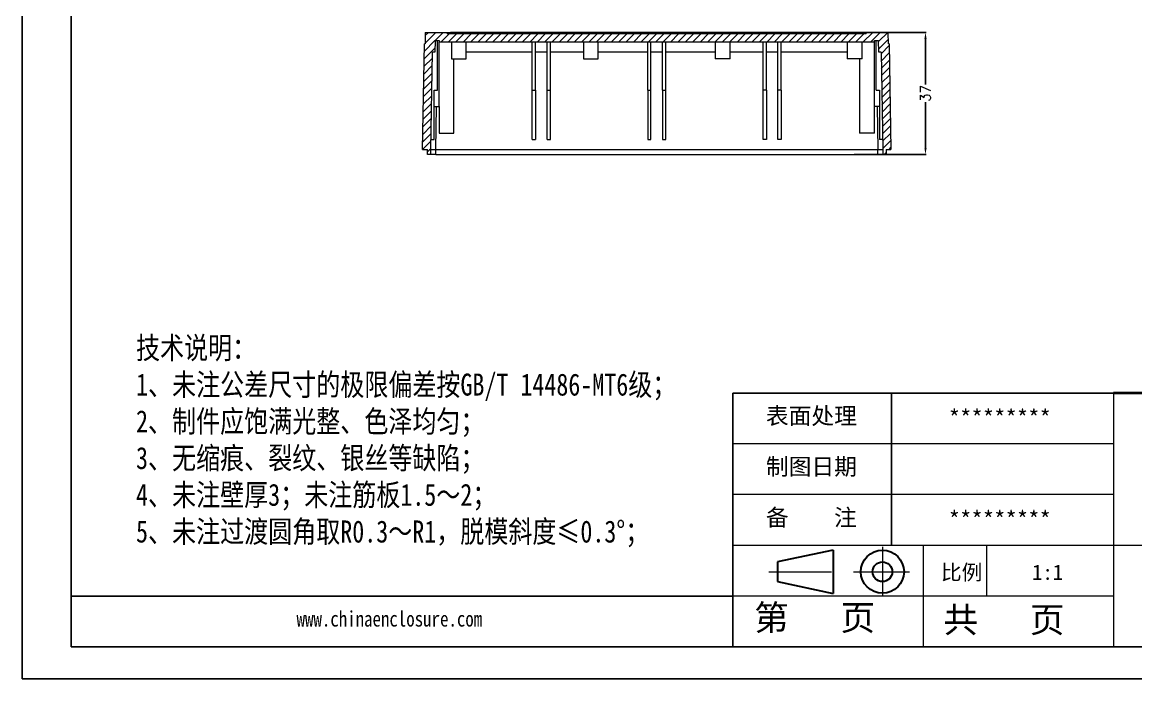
# Model space of a CAD drawing. Header units: inches. Extents: x 1171 to 2510, y 1089 to 1492.
# Drawn here: x 1171.5 to 1509, y 1088.5 to 1287.4 of the extents above; entities that cross this region are included whole.
import ezdxf

# ---------------------------------------------------------------- set-up
doc = ezdxf.new("R2010")
doc.units = ezdxf.units.IN
doc.linetypes.add('CENTER2', pattern=[28.575, 19.05, -3.175, 3.175, -3.175])
doc.layers.add('文字', color=81, linetype='Continuous')
for name, color, linetype, lineweight in [('粗实线', 7, 'Continuous', 30), ('细实线', 3, 'Continuous', 9), ('细点划线', 2, 'CENTER2', 9)]:
    doc.layers.add(name, color=color, linetype=linetype, lineweight=lineweight)
doc.styles.get("Standard").update_dxf_attribs({"font": 'txt', "bigfont": 'gbcbig.shx'})
doc.styles.add('宋体', font='', dxfattribs={"width": 0.8, "height": 3.5})
doc.styles.get('宋体').set_extended_font_data('SimSun')
doc.dimstyles.new('3', dxfattribs={"dimtxt": 3, "dimasz": 2, "dimexe": 0.18, "dimexo": 0.0625, "dimgap": 0.2, "dimtad": 0, "dimzin": 12, "dimdsep": 46, "dimtxsty": 'Standard', "dimcen": 1, "dimclrd": 3, "dimclre": 3, "dimadec": 0, "dimazin": 0, "dimtfac": 1, "dimtofl": 0, "dimtmove": 0, "dimatfit": 3, "dimfxl": 0, "dimtolj": 1, "dimtzin": 0, "dimarcsym": 0})

# ---------------------------------------------------------------- blocks, each defined once
blk = doc.blocks.new('*D185')
at = {"color": 3, "lineweight": -2, "transparency": 16777216}
for p, q in [((1419.8, 1284.33), (1445.45, 1284.33)), ((1445.27, 1282.33), (1445.27, 1268.53)), ((1445.27, 1249.33), (1445.27, 1263.13)), ((1423.66, 1247.33), (1445.45, 1247.33))]:
    blk.add_line(p, q, dxfattribs=at)
at = {"color": 3, "transparency": 16777216}
for points in [[(1444.94, 1282.33), (1445.61, 1282.33), (1445.27, 1284.33)], [(1444.94, 1249.33), (1445.61, 1249.33), (1445.27, 1247.33)]]:
    blk.add_solid(points, dxfattribs=at)
at = {"layer": 'Defpoints', "color": 0, "transparency": 16777216}
for p in [(1419.74, 1284.33), (1445.27, 1284.33), (1423.6, 1247.33)]:
    blk.add_point(p, dxfattribs=at)
at = {"color": 0, "transparency": 16777216, "insert": (1445.27, 1265.83), "char_height": 3, "attachment_point": 5, "rotation": 90}
blk.add_mtext('\\A1;37', dxfattribs=at)

msp = doc.modelspace()

# ---------------------------------------------------------------- hatches: boundary and pattern name
at = {"linetype": 'Continuous', "lineweight": 0}
h = msp.add_hatch(dxfattribs=at)
h.set_pattern_fill('ANSI31', color=4, scale=0.5, style=0)
h.set_pattern_definition([(45, (-602.794, -808.3956), (-1.122532, 1.122532), [])])
h.paths.add_polyline_path([(1433.312, 1247.331), (1433.312, 1248.831), (1434.812, 1248.831), (1434.254, 1280.831), (1434.062, 1280.831), (1433.971, 1284.331), (1427.312, 1284.331), (1427.312, 1283.831), (1300.312, 1283.831), (1300.312, 1284.331), (1293.654, 1284.331), (1293.562, 1280.831), (1293.371, 1280.831), (1292.812, 1248.831), (1294.312, 1248.831), (1294.312, 1247.331), (1295.312, 1247.331), (1295.312, 1248.831), (1295.828, 1278.331), (1296.498, 1278.331), (1296.589, 1281.831), (1297.812, 1281.831), (1297.812, 1281.331), (1429.812, 1281.331), (1429.812, 1281.831), (1431.035, 1281.831), (1431.127, 1278.331), (1431.797, 1278.331), (1432.312, 1248.831), (1432.312, 1247.331)], flags=0)

# ---------------------------------------------------------------- linework, layer by layer
for p, q in [((1171.478, 1492.348), (1171.478, 1088.511)), ((1186.257, 1482.733), (1186.257, 1098.126)), ((1171.478, 1275.473), (1171.478, 1088.511)), ((1502.24, 1175.048), (1386.858, 1175.048)), ((1386.858, 1098.126), (1386.858, 1175.048)), ((1434.933, 1128.895), (1434.933, 1175.048)), ((1386.858, 1113.511), (1186.257, 1113.511)), ((1186.257, 1098.126), (1733.004, 1098.126)), ((1171.478, 1088.511), (1742.619, 1088.511)), ((1171.478, 1088.511), (1435.895, 1088.511))]:
    msp.add_line(p, q)
at = {"color": 7, "linetype": 'Continuous', "lineweight": 15}
for p, q in [((1293.654, 1284.331), (1293.562, 1280.831)), ((1293.654, 1284.331), (1300.312, 1284.331)), ((1300.312, 1284.331), (1300.312, 1283.831)), ((1300.312, 1284.331), (1301.312, 1284.331)), ((1427.312, 1283.831), (1300.312, 1283.831)), ((1301.312, 1284.331), (1301.312, 1283.831)), ((1426.312, 1284.331), (1301.312, 1284.331)), ((1426.312, 1283.831), (1426.312, 1284.331)), ((1426.312, 1284.331), (1427.312, 1284.331)), ((1427.312, 1283.831), (1427.312, 1284.331)), ((1427.312, 1284.331), (1433.971, 1284.331)), ((1434.062, 1280.831), (1433.971, 1284.331)), ((1292.812, 1248.831), (1293.371, 1280.831)), ((1293.562, 1280.831), (1293.371, 1280.831)), ((1296.589, 1281.831), (1296.498, 1278.331)), ((1296.589, 1281.831), (1297.812, 1281.831)), ((1297.312, 1266.831), (1297.312, 1281.831)), ((1297.812, 1281.831), (1297.812, 1281.331)), ((1429.812, 1281.331), (1297.812, 1281.331)), ((1297.868, 1261.831), (1297.868, 1281.331)), ((1301.562, 1281.331), (1301.562, 1276.331)), ((1306.062, 1276.331), (1306.062, 1281.331)), ((1326.062, 1266.831), (1326.062, 1281.331)), ((1327.062, 1266.831), (1327.062, 1281.331)), ((1330.562, 1266.831), (1330.562, 1281.331)), ((1331.562, 1266.831), (1331.562, 1281.331)), ((1341.562, 1281.331), (1341.562, 1276.331)), ((1346.062, 1276.331), (1346.062, 1281.331)), ((1361.062, 1266.831), (1361.062, 1281.331)), ((1362.062, 1266.831), (1362.062, 1281.331)), ((1365.562, 1266.831), (1365.562, 1281.331)), ((1366.562, 1266.831), (1366.562, 1281.331)), ((1381.562, 1281.331), (1381.562, 1276.331)), ((1386.062, 1276.331), (1386.062, 1281.331)), ((1396.062, 1266.831), (1396.062, 1281.331)), ((1397.062, 1266.831), (1397.062, 1281.331)), ((1400.562, 1266.831), (1400.562, 1281.331)), ((1401.562, 1266.831), (1401.562, 1281.331)), ((1421.562, 1281.331), (1421.562, 1276.331)), ((1426.062, 1276.331), (1426.062, 1281.331)), ((1429.756, 1281.331), (1429.756, 1261.831)), ((1429.812, 1281.831), (1431.035, 1281.831)), ((1429.812, 1281.331), (1429.812, 1281.831)), ((1430.312, 1266.831), (1430.312, 1281.831)), ((1431.127, 1278.331), (1431.035, 1281.831)), ((1434.254, 1280.831), (1434.062, 1280.831)), ((1434.254, 1280.831), (1434.812, 1248.831)), ((1295.313, 1248.831), (1295.828, 1278.331)), ((1296.498, 1278.331), (1295.828, 1278.331)), ((1301.562, 1276.331), (1306.062, 1276.331)), ((1302.312, 1253.831), (1302.312, 1276.331)), ((1326.062, 1278.331), (1306.062, 1278.331)), ((1330.562, 1278.331), (1327.062, 1278.331)), ((1341.562, 1278.331), (1331.562, 1278.331)), ((1341.562, 1276.331), (1346.062, 1276.331)), ((1361.062, 1278.331), (1346.062, 1278.331)), ((1365.562, 1278.331), (1362.062, 1278.331)), ((1381.562, 1278.331), (1366.562, 1278.331)), ((1386.062, 1276.331), (1381.562, 1276.331)), ((1396.062, 1278.331), (1386.062, 1278.331)), ((1400.562, 1278.331), (1397.062, 1278.331)), ((1421.562, 1278.331), (1401.562, 1278.331)), ((1426.062, 1276.331), (1421.562, 1276.331)), ((1425.312, 1276.331), (1425.312, 1253.831)), ((1431.797, 1278.331), (1431.127, 1278.331)), ((1431.797, 1278.331), (1432.312, 1248.831)), ((1296.312, 1266.831), (1297.312, 1266.831)), ((1296.312, 1251.831), (1296.312, 1266.831)), ((1326.062, 1266.831), (1327.062, 1266.831)), ((1326.062, 1251.831), (1326.062, 1266.831)), ((1327.062, 1266.831), (1327.062, 1251.831)), ((1330.562, 1266.831), (1331.562, 1266.831)), ((1330.562, 1251.831), (1330.562, 1266.831)), ((1331.562, 1251.831), (1331.562, 1266.831)), ((1361.062, 1266.831), (1362.062, 1266.831)), ((1361.062, 1266.831), (1361.062, 1251.831)), ((1362.062, 1251.831), (1362.062, 1266.831)), ((1365.562, 1266.831), (1366.562, 1266.831)), ((1365.562, 1266.831), (1365.562, 1251.831)), ((1366.562, 1251.831), (1366.562, 1266.831)), ((1397.062, 1266.831), (1396.062, 1266.831)), ((1396.062, 1251.831), (1396.062, 1266.831)), ((1397.062, 1266.831), (1397.062, 1251.831)), ((1401.562, 1266.831), (1400.562, 1266.831)), ((1400.562, 1251.831), (1400.562, 1266.831)), ((1401.562, 1266.831), (1401.562, 1251.831)), ((1430.312, 1266.831), (1431.312, 1266.831)), ((1431.312, 1266.831), (1431.312, 1251.831)), ((1296.312, 1261.831), (1297.868, 1261.831)), ((1297.812, 1261.831), (1297.812, 1253.831)), ((1431.312, 1261.831), (1429.756, 1261.831)), ((1429.812, 1253.831), (1429.812, 1261.831)), ((1297.812, 1253.831), (1302.312, 1253.831)), ((1429.812, 1253.831), (1425.312, 1253.831)), ((1295.365, 1251.831), (1296.312, 1251.831)), ((1326.062, 1251.831), (1327.062, 1251.831)), ((1330.562, 1251.831), (1331.562, 1251.831)), ((1361.062, 1251.831), (1362.062, 1251.831)), ((1365.562, 1251.831), (1366.562, 1251.831)), ((1397.062, 1251.831), (1396.062, 1251.831)), ((1401.562, 1251.831), (1400.562, 1251.831)), ((1432.259, 1251.831), (1431.312, 1251.831)), ((1292.812, 1248.831), (1294.312, 1248.831)), ((1294.312, 1247.331), (1294.312, 1248.831)), ((1295.312, 1247.331), (1294.312, 1247.331)), ((1295.312, 1247.331), (1295.312, 1248.831)), ((1296.812, 1247.331), (1296.812, 1248.831)), ((1296.812, 1248.831), (1430.812, 1248.831)), ((1296.812, 1247.331), (1430.813, 1247.331)), ((1430.813, 1247.331), (1430.813, 1248.831)), ((1432.312, 1248.831), (1432.312, 1247.331)), ((1433.312, 1247.331), (1432.312, 1247.331)), ((1433.312, 1248.831), (1434.812, 1248.831)), ((1433.312, 1248.831), (1433.312, 1247.331))]:
    msp.add_line(p, q, dxfattribs=at)
at = {"color": 8, "linetype": 'Continuous', "lineweight": 15}
for p, q in [((1296.812, 1248.831), (1297.039, 1261.831)), ((1430.585, 1261.831), (1430.812, 1248.831))]:
    msp.add_line(p, q, dxfattribs=at)
at = {"color": 7, "linetype": 'Continuous', "lineweight": 15}
for points, knots in [([(1296.812, 1247.331), (1296.614, 1247.331), (1296.417, 1247.331), (1296.056, 1247.331), (1295.889, 1247.331), (1295.682, 1247.331), (1295.619, 1247.331), (1295.51, 1247.331), (1295.464, 1247.331), (1295.389, 1247.331), (1295.36, 1247.331), (1295.322, 1247.331), (1295.312, 1247.331), (1295.312, 1247.331)], [0, 0, 0, 0, 0.25, 0.25, 0.5, 0.5, 0.625, 0.625, 0.75, 0.75, 0.875, 0.875, 1, 1, 1, 1]), ([(1295.313, 1248.831), (1295.314, 1248.831), (1295.316, 1248.831), (1295.332, 1248.831), (1295.357, 1248.831), (1295.392, 1248.832), (1295.437, 1248.832), (1295.492, 1248.832), (1295.555, 1248.832), (1295.627, 1248.832), (1295.708, 1248.832), (1295.795, 1248.832), (1295.89, 1248.832), (1295.991, 1248.832), (1296.098, 1248.832), (1296.209, 1248.832), (1296.325, 1248.832), (1296.444, 1248.831), (1296.565, 1248.831), (1296.688, 1248.831), (1296.771, 1248.831), (1296.812, 1248.831)], [0, 0, 0, 0, 0.0526361, 0.1052707, 0.157904, 0.2105361, 0.2631672, 0.3157976, 0.3684273, 0.4210565, 0.4736855, 0.5263145, 0.5789435, 0.6315727, 0.6842024, 0.7368328, 0.7894639, 0.842096, 0.8947293, 0.9473639, 1, 1, 1, 1]), ([(1430.812, 1248.831), (1430.853, 1248.831), (1430.936, 1248.831), (1431.059, 1248.831), (1431.181, 1248.831), (1431.3, 1248.832), (1431.415, 1248.832), (1431.527, 1248.832), (1431.633, 1248.832), (1431.734, 1248.832), (1431.829, 1248.832), (1431.917, 1248.832), (1431.997, 1248.832), (1432.069, 1248.832), (1432.133, 1248.832), (1432.187, 1248.832), (1432.232, 1248.832), (1432.268, 1248.831), (1432.293, 1248.831), (1432.309, 1248.831), (1432.311, 1248.831), (1432.312, 1248.831)], [0, 0, 0, 0, 0.0526361, 0.1052707, 0.157904, 0.2105361, 0.2631672, 0.3157976, 0.3684273, 0.4210565, 0.4736855, 0.5263145, 0.5789435, 0.6315727, 0.6842024, 0.7368328, 0.7894639, 0.842096, 0.8947293, 0.9473639, 1, 1, 1, 1]), ([(1432.312, 1247.331), (1432.312, 1247.331), (1432.272, 1247.331), (1432.123, 1247.331), (1432.011, 1247.331), (1431.804, 1247.331), (1431.726, 1247.331), (1431.564, 1247.331), (1431.477, 1247.331), (1431.296, 1247.331), (1431.201, 1247.331), (1431.009, 1247.331), (1430.912, 1247.331), (1430.813, 1247.331)], [0, 0, 0, 0, 0.25, 0.25, 0.5, 0.5, 0.625, 0.625, 0.75, 0.75, 0.875, 0.875, 1, 1, 1, 1])]:
    msp.add_open_spline(points, degree=3, knots=knots, dxfattribs=at)
at = {"layer": '粗实线', "color": 7, "lineweight": 40}
msp.add_line((1733.004, 1175.048), (1502.24, 1175.048), dxfattribs=at)
at = {"layer": '粗实线', "color": 7}
for p, q in [((1417.263, 1127.456), (1400.453, 1123.893)), ((1417.263, 1127.456), (1417.263, 1114.282)), ((1400.453, 1123.893), (1400.453, 1117.948)), ((1400.453, 1117.948), (1417.263, 1114.282))]:
    msp.add_line(p, q, dxfattribs=at)
for radius in [6.535, 2.972]:
    msp.add_circle((1432.223, 1120.92), radius, dxfattribs=at)
at = {"layer": '细实线', "color": 7}
for p, q in [((1502.24, 1175.048), (1502.24, 1098.126)), ((1502.24, 1159.664), (1386.858, 1159.664)), ((1502.24, 1144.279), (1386.858, 1144.279)), ((1733.004, 1128.895), (1386.858, 1128.895)), ((1444.549, 1128.895), (1444.549, 1098.126)), ((1463.779, 1128.895), (1463.779, 1113.511)), ((1502.24, 1113.511), (1386.858, 1113.511))]:
    msp.add_line(p, q, dxfattribs=at)
at = {"layer": '细点划线', "color": 7}
for p, q in [((1432.223, 1128.443), (1432.223, 1113.511)), ((1397.773, 1120.92), (1418.55, 1120.92)), ((1423.483, 1120.92), (1440.374, 1120.92))]:
    msp.add_line(p, q, dxfattribs=at)

# ---------------------------------------------------------------- texts
at = {"char_height": 5.05938, "width": 2875.49917, "attachment_point": 1}
for s, insert in [('{\\fSimHei|b0|i0|c134|p49;表面处理}', (1396.891, 1170.682)), ('{\\fSimHei|b0|i0|c134|p49;*********}', (1452.305, 1170.031)), ('{\\fSimHei|b0|i0|c134|p49;制图日期}', (1396.891, 1155.298)), ('{\\fSimHei|b0|i0|c134|p49;备    注}', (1396.891, 1139.913)), ('{\\fSimHei|b0|i0|c134|p49;*********}', (1452.305, 1139.263))]:
    msp.add_mtext(s, dxfattribs=dict(at, insert=insert))
at = {"layer": '文字', "color": 0, "attachment_point": 1, "style": '宋体'}
for s, insert, char_height, width in [('{\\H1.111x;技术说明：\\P1、未注公差尺寸的极限偏差按GB/T 14486-MT6级；\\P2、制件应饱满光整、色泽均匀；\\P3、无缩痕、裂纹、银丝等缺陷；\\P4、未注壁厚3；未注筋板1.5～2；\\P5、未注过渡圆角取R0.3～R1，脱模斜度≤0.3%%D；}', (1205.961, 1192.097), 6.00948, 218.8855), ('www.chinaenclosure.com', (1254.623, 1109.009), 4.70075, 82.58767)]:
    msp.add_mtext(s, dxfattribs=dict(at, insert=insert, char_height=char_height, width=width))
at = {"layer": '细实线', "color": 7, "attachment_point": 1}
for s, insert, char_height, width in [('{\\fSimSun|b0|i0|c134|p54;比例}', (1449.933, 1123.069), 4.61528, 20.25965), ('{\\fSimSun|b0|i0|c134|p54;1:1}', (1477.577, 1123.069), 4.61528, 20.25965), ('{\\fSimSun|b0|i0|c134|p54;第   页}', (1393.33, 1110.867), 7.69214, 57.69102), ('{\\fSimSun|b0|i0|c134|p54; 共   页}', (1445.49, 1110.213), 7.69214, 57.69102)]:
    msp.add_mtext(s, dxfattribs=dict(at, insert=insert, char_height=char_height, width=width))

# ---------------------------------------------------------------- dimensions: what is measured, and where the dimension line sits
dim = msp.add_linear_dim(base=(1445.275, 1284.331), p1=(1423.598, 1247.331), p2=(1419.742, 1284.331), angle=90, dimstyle='3')
dim.commit()
dim.dimension.update_dxf_attribs({"geometry": '*D185', "text_midpoint": (1445.275, 1265.831)})

doc.saveas('drawing.dxf')
